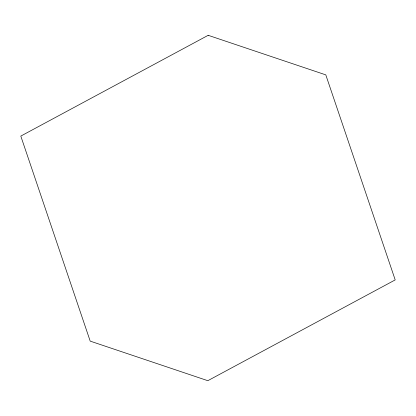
<?xml version="1.0" encoding="UTF-8"?>
<svg xmlns="http://www.w3.org/2000/svg" width="416" height="416" viewBox="0 0 416 416"><rect width="100%" height="100%" fill="white"/><g stroke="black" fill="none" stroke-linecap="round" stroke-linejoin="round"><path stroke-width="0.62" d="M208.182 35.308L20.8 136.089L90.199 341.125L207.818 380.692L395.2 279.911L325.801 74.875L208.182 35.308"/></g></svg>
